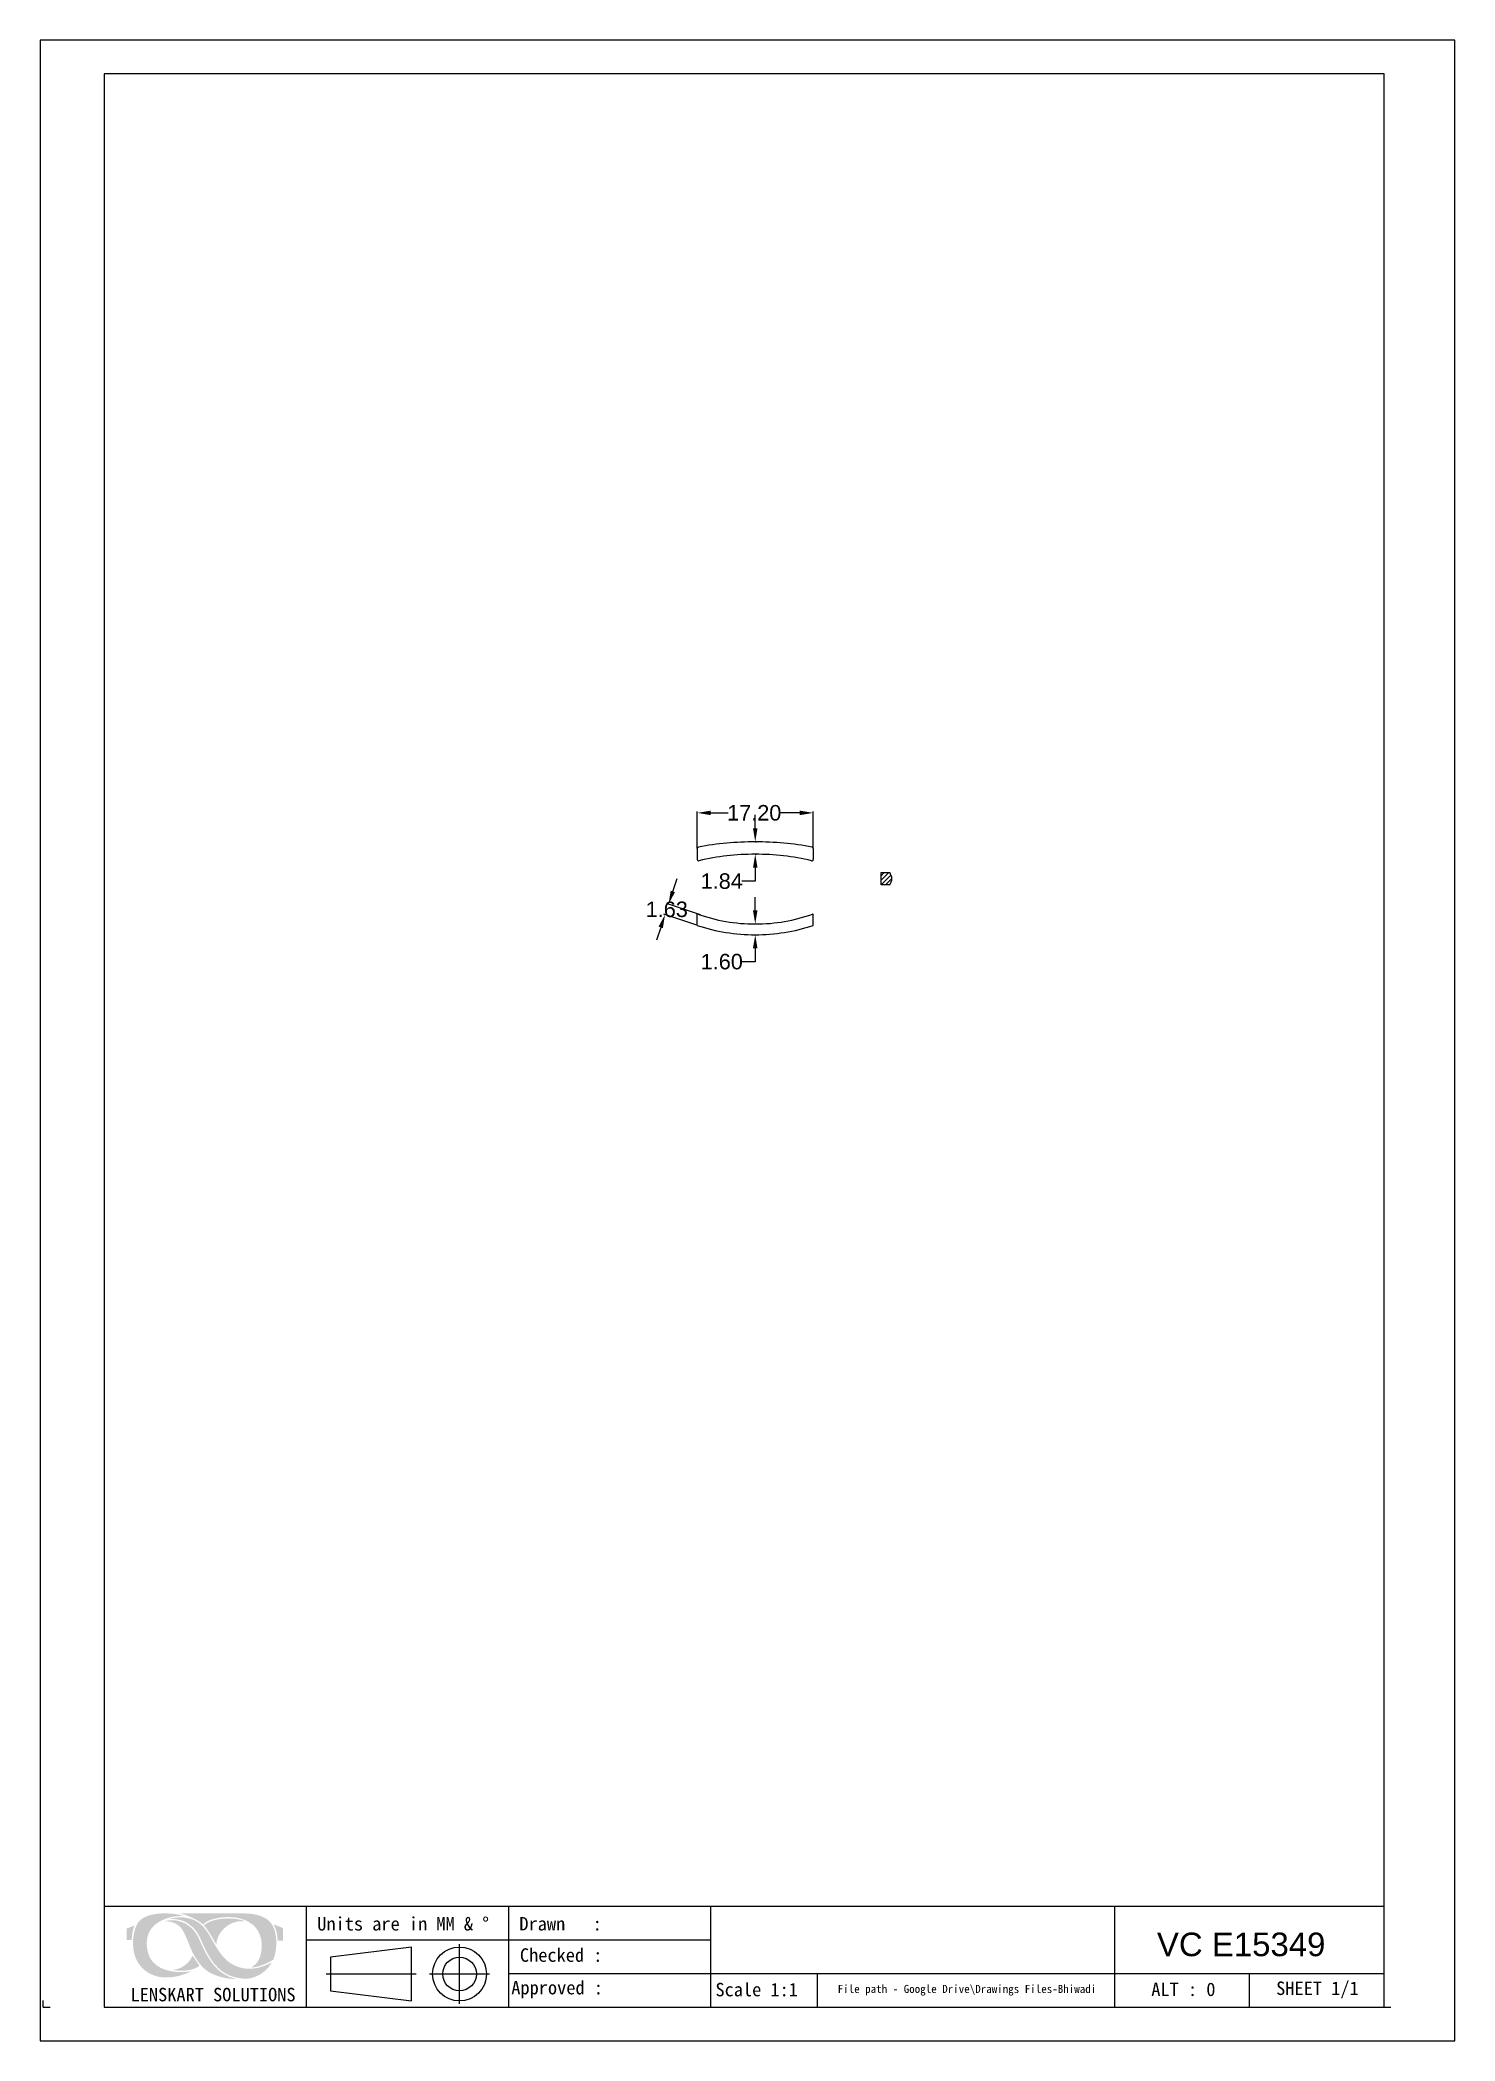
# Model space of a CAD drawing. Header units: millimetres. Extents: x 1366 to 1576, y 1449 to 1746.
import ezdxf

# ---------------------------------------------------------------- set-up
doc = ezdxf.new("R2010")
doc.units = ezdxf.units.MM
doc.layers.add('图框-线条', color=7, linetype='Continuous')
doc.layers.add('绘图层', color=7, linetype='Continuous', lineweight=15)
doc.styles.get("Standard").update_dxf_attribs({"font": 'arial.ttf'})
doc.styles.add('宋体', font='SimSun.ttf')
doc.dimstyles.new('Standard$0', dxfattribs={"dimtxt": 2.3, "dimasz": 2, "dimexe": 1, "dimexo": 1, "dimgap": 1, "dimtad": 0, "dimtih": 1, "dimtoh": 1, "dimdec": 1, "dimzin": 0, "dimdsep": 46, "dimtxsty": 'Standard', "dimcen": 0, "dimclrd": 4, "dimclre": 4, "dimclrt": 4, "dimadec": 1, "dimazin": 0, "dimtfac": 1, "dimtdec": 1, "dimtofl": 0, "dimtmove": 0, "dimatfit": 0, "dimfxl": 1, "dimtolj": 1, "dimtzin": 0, "dimarcsym": 0})

# ---------------------------------------------------------------- blocks, each defined once
blk = doc.blocks.new('*D7')
at = {"color": 0, "lineweight": -2, "transparency": 16777216}
for p, q in [((1459.44, 1619.69), (1460.08, 1621.59)), ((1463.01, 1614.66), (1458.11, 1616.31)), ((1463.53, 1616.2), (1458.63, 1617.85)), ((1457.64, 1614.36), (1457, 1612.46))]:
    blk.add_line(p, q, dxfattribs=at)
at = {"color": 0, "transparency": 16777216}
for points in [[(1459.12, 1619.8), (1459.75, 1619.58), (1458.8, 1617.8)], [(1457.32, 1614.47), (1457.96, 1614.25), (1458.28, 1616.25)]]:
    blk.add_solid(points, dxfattribs=at)
at = {"layer": 'Defpoints', "color": 0, "transparency": 16777216}
for p in [(1458.8, 1617.8), (1463.59, 1616.18), (1463.07, 1614.64)]:
    blk.add_point(p, dxfattribs=at)
at = {"color": 0, "lineweight": 9, "transparency": 16777216, "insert": (1458.54, 1617.02), "char_height": 2.3, "attachment_point": 5}
blk.add_mtext('\\A1;1.63', dxfattribs=at)
blk = doc.blocks.new('*D6')
at = {"color": 0, "lineweight": -2, "transparency": 16777216}
for p, q in [((1463.07, 1626.07), (1463.07, 1631.53)), ((1465.07, 1631.35), (1467.66, 1631.35)), ((1478.27, 1631.35), (1475.38, 1631.35)), ((1480.27, 1626.13), (1480.27, 1631.53))]:
    blk.add_line(p, q, dxfattribs=at)
at = {"color": 0, "transparency": 16777216}
for points in [[(1465.07, 1631.68), (1465.07, 1631.01), (1463.07, 1631.35)], [(1478.27, 1631.68), (1478.27, 1631.01), (1480.27, 1631.35)]]:
    blk.add_solid(points, dxfattribs=at)
at = {"layer": 'Defpoints', "color": 0, "transparency": 16777216}
for p in [(1480.27, 1631.35), (1463.07, 1626.01), (1480.27, 1626.07)]:
    blk.add_point(p, dxfattribs=at)
at = {"color": 0, "lineweight": 9, "transparency": 16777216, "insert": (1471.52, 1631.35), "char_height": 2.3, "attachment_point": 5}
blk.add_mtext('\\A1;17.20', dxfattribs=at)
blk = doc.blocks.new('*D8')
at = {"color": 0, "lineweight": -2, "transparency": 16777216}
for p, q in [((1471.67, 1629.05), (1471.67, 1631.05)), ((1471.73, 1627.05), (1471.85, 1627.05)), ((1471.73, 1625.21), (1471.85, 1625.21)), ((1471.67, 1623.21), (1471.67, 1621.21)), ((1471.67, 1621.21), (1469.67, 1621.21))]:
    blk.add_line(p, q, dxfattribs=at)
at = {"color": 0, "transparency": 16777216}
for points in [[(1471.33, 1629.05), (1472, 1629.05), (1471.67, 1627.05)], [(1471.33, 1623.21), (1472, 1623.21), (1471.67, 1625.21)]]:
    blk.add_solid(points, dxfattribs=at)
at = {"layer": 'Defpoints', "color": 0, "transparency": 16777216}
for p in [(1471.67, 1627.05), (1471.67, 1625.21), (1471.67, 1625.21)]:
    blk.add_point(p, dxfattribs=at)
at = {"color": 0, "lineweight": 9, "transparency": 16777216, "insert": (1466.7, 1621.21), "char_height": 2.3, "attachment_point": 5}
blk.add_mtext('\\A1;1.84', dxfattribs=at)
blk = doc.blocks.new('*D9')
at = {"color": 0, "lineweight": -2, "transparency": 16777216}
for p, q in [((1471.67, 1616.86), (1471.67, 1618.86)), ((1471.73, 1614.86), (1471.85, 1614.86)), ((1471.73, 1613.26), (1471.85, 1613.26)), ((1471.67, 1611.26), (1471.67, 1609.26)), ((1471.67, 1609.26), (1469.67, 1609.26))]:
    blk.add_line(p, q, dxfattribs=at)
at = {"color": 0, "transparency": 16777216}
for points in [[(1471.33, 1616.86), (1472, 1616.86), (1471.67, 1614.86)], [(1471.33, 1611.26), (1472, 1611.26), (1471.67, 1613.26)]]:
    blk.add_solid(points, dxfattribs=at)
at = {"layer": 'Defpoints', "color": 0, "transparency": 16777216}
for p in [(1471.67, 1614.86), (1471.67, 1613.26), (1471.67, 1613.26)]:
    blk.add_point(p, dxfattribs=at)
at = {"color": 0, "lineweight": 9, "transparency": 16777216, "insert": (1466.7, 1609.26), "char_height": 2.3, "attachment_point": 5}
blk.add_mtext('\\A1;1.60', dxfattribs=at)
blk = doc.blocks.new('rvtb')
at = {"layer": '图框-线条', "lineweight": 0, "ltscale": 0.1}
h = blk.add_hatch(color=252, dxfattribs=at)
edge = h.paths.add_edge_path()
edge.add_spline(control_points=[(1825.61, 1529.73), (1825.61, 1529.73), (1825.61, 1528.02), (1825.61, 1528.02), (1825.61, 1528.02), (1825.61, 1528.02), (1826.32, 1528.02), (1826.32, 1528.02), (1826.32, 1528.02), (1826.38, 1528.42), (1826.38, 1528.77), (1826.46, 1529.17), (1826.46, 1529.17), (1826.53, 1529.52), (1826.64, 1529.87), (1826.76, 1530.17), (1826.76, 1530.17), (1826.76, 1530.17), (1825.61, 1529.73), (1825.61, 1529.73)], knot_values=[0, 0, 0, 0, 0.166667, 0.166667, 0.166667, 0.166677, 0.333333, 0.333333, 0.333333, 0.333343, 0.5, 0.5, 0.5, 0.50001, 0.666667, 0.666667, 0.666667, 0.666677, 1, 1, 1, 1], degree=3, periodic=0)
edge = h.paths.add_edge_path()
edge.add_spline(control_points=[(1848.01, 1527.94), (1848.01, 1527.94), (1848.82, 1527.94), (1848.82, 1527.94), (1848.82, 1527.94), (1848.82, 1527.94), (1848.82, 1529.79), (1848.82, 1529.79), (1848.82, 1529.79), (1848.82, 1529.79), (1847.41, 1530.35), (1847.41, 1530.35), (1847.41, 1530.35), (1847.56, 1529.99), (1847.72, 1529.73), (1847.83, 1529.29), (1847.83, 1529.29), (1847.94, 1528.83), (1847.97, 1528.43), (1848.01, 1527.94)], knot_values=[0, 0, 0, 0, 0.166667, 0.166667, 0.166667, 0.166677, 0.333333, 0.333333, 0.333333, 0.333343, 0.5, 0.5, 0.5, 0.50001, 0.666667, 0.666667, 0.666667, 0.666677, 1, 1, 1, 1], degree=3, periodic=0)
edge = h.paths.add_edge_path(flags=17)
edge.add_spline(control_points=[(1832.53, 1523.6), (1832.66, 1523.49), (1833.49, 1523.48), (1833.63, 1523.47), (1833.63, 1523.47), (1834.51, 1523.45), (1835.83, 1523.66), (1836.41, 1524.22), (1836.41, 1524.22), (1836.35, 1524.3), (1836.32, 1524.33), (1836.27, 1524.4), (1836.27, 1524.4), (1836.27, 1524.4), (1835.4, 1525.69), (1835.4, 1525.69), (1835.4, 1525.69), (1835.19, 1525.43), (1835.09, 1524.93), (1834.29, 1524.32), (1834.29, 1524.32), (1833.82, 1523.95), (1833.26, 1523.7), (1832.53, 1523.6)], knot_values=[0, 0, 0, 0, 0.142857, 0.142857, 0.142857, 0.142867, 0.285714, 0.285714, 0.285714, 0.285724, 0.428571, 0.428571, 0.428571, 0.428581, 0.571429, 0.571429, 0.571429, 0.571439, 0.714286, 0.714286, 0.714286, 0.714296, 1, 1, 1, 1], degree=3, periodic=0)
edge = h.paths.add_edge_path(flags=17)
edge.add_spline(control_points=[(1837.08, 1530.18), (1837.13, 1530.09), (1837.14, 1530.1), (1837.2, 1530.03), (1837.2, 1530.03), (1837.85, 1529.29), (1838.78, 1527.5), (1838.9, 1527.37), (1838.9, 1527.37), (1838.96, 1528.87), (1840.21, 1530.18), (1841.45, 1530.61), (1841.45, 1530.61), (1842.1, 1530.84), (1842.45, 1530.85), (1843.17, 1530.78), (1843.17, 1530.78), (1842.93, 1530.97), (1841.92, 1531.14), (1841.67, 1531.17), (1841.67, 1531.17), (1840.46, 1531.31), (1838.7, 1531.19), (1837.62, 1530.59), (1837.62, 1530.59), (1837.45, 1530.49), (1837.14, 1530.3), (1837.08, 1530.18)], knot_values=[0, 0, 0, 0, 0.125, 0.125, 0.125, 0.12501, 0.25, 0.25, 0.25, 0.25001, 0.375, 0.375, 0.375, 0.37501, 0.5, 0.5, 0.5, 0.50001, 0.625, 0.625, 0.625, 0.62501, 0.75, 0.75, 0.75, 0.75001, 1, 1, 1, 1], degree=3, periodic=0)
edge = h.paths.add_edge_path()
edge.add_spline(control_points=[(1836.5, 1527.82), (1836.09, 1528.74), (1835.97, 1529), (1835.33, 1529.68), (1835.33, 1529.68), (1834.45, 1530.63), (1833.11, 1531.1), (1831.78, 1530.92), (1831.78, 1530.92), (1831.69, 1530.91), (1831.62, 1530.89), (1831.53, 1530.88), (1831.53, 1530.88), (1831.53, 1530.88), (1831.3, 1530.81), (1831.3, 1530.81), (1831.3, 1530.81), (1832.07, 1530.77), (1832.66, 1530.66), (1833.17, 1530.27), (1833.17, 1530.27), (1833.68, 1529.89), (1833.87, 1529.59), (1834.2, 1528.92), (1834.2, 1528.92), (1834.73, 1527.84), (1835.08, 1526.63), (1835.68, 1525.63), (1835.68, 1525.63), (1836.31, 1524.56), (1836.92, 1523.78), (1837.98, 1523.16), (1837.98, 1523.16), (1838.84, 1522.66), (1840.63, 1522.19), (1841.82, 1522.24), (1841.82, 1522.24), (1841.68, 1522.31), (1841.5, 1522.33), (1841.34, 1522.38), (1841.34, 1522.38), (1839.13, 1523.05), (1837.85, 1524.93), (1836.88, 1526.99), (1836.88, 1526.99), (1836.75, 1527.27), (1836.63, 1527.54), (1836.5, 1527.82)], knot_values=[0, 0, 0, 0, 0.076923, 0.076923, 0.076923, 0.076933, 0.153846, 0.153846, 0.153846, 0.153856, 0.230769, 0.230769, 0.230769, 0.230779, 0.307692, 0.307692, 0.307692, 0.307702, 0.384615, 0.384615, 0.384615, 0.384625, 0.461538, 0.461538, 0.461538, 0.461548, 0.538462, 0.538462, 0.538462, 0.538472, 0.615385, 0.615385, 0.615385, 0.615395, 0.692308, 0.692308, 0.692308, 0.692318, 0.769231, 0.769231, 0.769231, 0.769241, 0.846154, 0.846154, 0.846154, 0.846164, 1, 1, 1, 1], degree=3, periodic=0)
edge = h.paths.add_edge_path()
edge.add_spline(control_points=[(1847.12, 1524.68), (1847.09, 1524.67), (1846.27, 1524.28), (1846.1, 1524.22), (1846.1, 1524.22), (1845.75, 1524.08), (1845.33, 1523.95), (1844.94, 1523.88), (1844.94, 1523.88), (1843.97, 1523.69), (1843.25, 1523.69), (1842.32, 1523.97), (1842.32, 1523.97), (1840.74, 1524.43), (1839.81, 1525.54), (1839.07, 1526.7), (1839.07, 1526.7), (1837.74, 1528.75), (1837.21, 1530.74), (1834.66, 1531.28), (1834.66, 1531.28), (1834.23, 1531.38), (1833.72, 1531.41), (1833.26, 1531.38), (1833.26, 1531.38), (1832.96, 1531.35), (1832.24, 1531.28), (1832.02, 1531.15), (1832.02, 1531.15), (1833.14, 1531.17), (1834.02, 1530.96), (1834.82, 1530.39), (1834.82, 1530.39), (1836.47, 1529.2), (1836.52, 1527.96), (1837.39, 1526.42), (1837.39, 1526.42), (1837.8, 1525.68), (1838.1, 1525.1), (1838.67, 1524.43), (1838.67, 1524.43), (1839.86, 1523.04), (1841.12, 1522.43), (1843.06, 1522.28), (1843.06, 1522.28), (1844, 1522.22), (1844.94, 1522.63), (1845.56, 1523.02), (1845.56, 1523.02), (1845.99, 1523.29), (1846.33, 1523.62), (1846.65, 1523.99), (1846.65, 1523.99), (1846.81, 1524.18), (1846.99, 1524.47), (1847.12, 1524.68)], knot_values=[0, 0, 0, 0, 0.066667, 0.066667, 0.066667, 0.066677, 0.133333, 0.133333, 0.133333, 0.133343, 0.2, 0.2, 0.2, 0.20001, 0.266667, 0.266667, 0.266667, 0.266677, 0.333333, 0.333333, 0.333333, 0.333343, 0.4, 0.4, 0.4, 0.40001, 0.466667, 0.466667, 0.466667, 0.466677, 0.533333, 0.533333, 0.533333, 0.533343, 0.6, 0.6, 0.6, 0.60001, 0.666667, 0.666667, 0.666667, 0.666677, 0.733333, 0.733333, 0.733333, 0.733343, 0.8, 0.8, 0.8, 0.80001, 0.866667, 0.866667, 0.866667, 0.866677, 1, 1, 1, 1], degree=3, periodic=0)
edge = h.paths.add_edge_path()
edge.add_spline(control_points=[(1836.93, 1530.34), (1837.49, 1530.77), (1837.65, 1530.91), (1838.47, 1531.14), (1838.47, 1531.14), (1840.34, 1531.66), (1842.75, 1531.53), (1844.22, 1530.37), (1844.22, 1530.37), (1845.02, 1529.74), (1845.68, 1528.64), (1845.64, 1527.09), (1845.64, 1527.09), (1845.61, 1525.95), (1845.33, 1524.84), (1844.43, 1524.18), (1844.43, 1524.18), (1844.37, 1524.14), (1844.12, 1523.99), (1844.06, 1523.97), (1844.06, 1523.97), (1844.95, 1523.91), (1846.34, 1524.52), (1847.08, 1524.93), (1847.08, 1524.93), (1847.36, 1525.09), (1847.33, 1525.06), (1847.45, 1525.38), (1847.45, 1525.38), (1847.91, 1526.64), (1847.93, 1528.39), (1847.5, 1529.62), (1847.5, 1529.62), (1847.31, 1530.19), (1847.09, 1530.48), (1846.73, 1530.85), (1846.73, 1530.85), (1845.97, 1531.61), (1844.45, 1531.96), (1843.36, 1531.96), (1843.36, 1531.96), (1840.14, 1531.96), (1836.83, 1532), (1833.62, 1531.96), (1833.62, 1531.96), (1833.86, 1531.86), (1834.27, 1531.77), (1834.54, 1531.67), (1834.54, 1531.67), (1834.81, 1531.57), (1835.99, 1531.01), (1836.23, 1530.87), (1836.23, 1530.87), (1836.55, 1530.68), (1836.87, 1530.37), (1836.93, 1530.34)], knot_values=[0, 0, 0, 0, 0.066667, 0.066667, 0.066667, 0.066677, 0.133333, 0.133333, 0.133333, 0.133343, 0.2, 0.2, 0.2, 0.20001, 0.266667, 0.266667, 0.266667, 0.266677, 0.333333, 0.333333, 0.333333, 0.333343, 0.4, 0.4, 0.4, 0.40001, 0.466667, 0.466667, 0.466667, 0.466677, 0.533333, 0.533333, 0.533333, 0.533343, 0.6, 0.6, 0.6, 0.60001, 0.666667, 0.666667, 0.666667, 0.666677, 0.733333, 0.733333, 0.733333, 0.733343, 0.8, 0.8, 0.8, 0.80001, 0.866667, 0.866667, 0.866667, 0.866677, 1, 1, 1, 1], degree=3, periodic=0)
edge = h.paths.add_edge_path()
edge.add_spline(control_points=[(1835.15, 1523.38), (1835.01, 1523.39), (1834.74, 1523.33), (1834.58, 1523.31), (1834.58, 1523.31), (1832.01, 1523.08), (1828.97, 1523.75), (1828.61, 1526.9), (1828.61, 1526.9), (1828.44, 1528.36), (1828.89, 1529.69), (1830.07, 1530.5), (1830.07, 1530.5), (1831.24, 1531.3), (1832.42, 1531.62), (1834.15, 1531.57), (1834.15, 1531.57), (1834.15, 1531.57), (1833.45, 1531.76), (1833.45, 1531.76), (1833.45, 1531.76), (1831.92, 1532.09), (1829.64, 1532.1), (1828.29, 1531.43), (1828.29, 1531.43), (1827.52, 1531.05), (1827.1, 1530.49), (1826.81, 1529.54), (1826.81, 1529.54), (1826.31, 1527.91), (1826.45, 1525.42), (1827.67, 1524.14), (1827.67, 1524.14), (1827.83, 1523.97), (1827.9, 1523.86), (1828.09, 1523.71), (1828.09, 1523.71), (1828.28, 1523.56), (1828.31, 1523.5), (1828.55, 1523.33), (1828.55, 1523.33), (1830.13, 1522.22), (1832.18, 1522.28), (1833.98, 1522.89), (1833.98, 1522.89), (1834.2, 1522.96), (1834.4, 1523.04), (1834.59, 1523.12), (1834.59, 1523.12), (1834.71, 1523.17), (1835.08, 1523.37), (1835.15, 1523.38)], knot_values=[0, 0, 0, 0, 0.071429, 0.071429, 0.071429, 0.071439, 0.142857, 0.142857, 0.142857, 0.142867, 0.214286, 0.214286, 0.214286, 0.214296, 0.285714, 0.285714, 0.285714, 0.285724, 0.357143, 0.357143, 0.357143, 0.357153, 0.428571, 0.428571, 0.428571, 0.428581, 0.5, 0.5, 0.5, 0.50001, 0.571429, 0.571429, 0.571429, 0.571439, 0.642857, 0.642857, 0.642857, 0.642867, 0.714286, 0.714286, 0.714286, 0.714296, 0.785714, 0.785714, 0.785714, 0.785724, 0.857143, 0.857143, 0.857143, 0.857153, 1, 1, 1, 1], degree=3, periodic=0)
for p, q in [((1822.25, 1533.04), (2012.25, 1533.04)), ((1852.25, 1533.04), (1852.25, 1518.04)), ((1882.25, 1533.04), (1882.25, 1518.04)), ((1912.25, 1533.04), (1912.25, 1518.04)), ((1972.25, 1518.04), (1972.25, 1533.04)), ((1852.25, 1528.04), (1912.25, 1528.04)), ((1875, 1518.53), (1875, 1527.42)), ((1855.19, 1522.98), (1868.58, 1522.98)), ((1870.56, 1522.98), (1879.44, 1522.98)), ((1882.25, 1523.04), (2012.25, 1523.04)), ((1928.09, 1523.02), (1928.09, 1518.02)), ((1992.25, 1518.04), (1992.25, 1523.04)), ((1813.22, 1518.04), (1813.22, 1519.04)), ((1813.22, 1518.04), (1814.22, 1518.04)), ((1822.25, 1518.04), (2013.22, 1518.04))]:
    blk.add_line(p, q)
for points in [[(1812.74, 1513.04), (2022.74, 1513.04), (2022.74, 1810.04), (1812.74, 1810.04)], [(1855.85, 1520.48), (1867.85, 1518.98), (1867.85, 1526.98), (1855.85, 1525.48)]]:
    blk.add_lwpolyline(points, close=True)
blk.add_lwpolyline([(2012.25, 1518.04), (2012.25, 1805.04), (1822.25, 1805.04), (1822.25, 1518.04)])
for radius in [4, 2.5]:
    blk.add_circle((1875, 1522.98), radius)
at = {"layer": '绘图层', "color": 7, "linetype": 'ByBlock', "lineweight": 9, "attachment_point": 5, "style": '宋体'}
for s, insert, char_height, width in [('\\pxql;{\\fNSimSun|b0|i0|c0|p49;Units are in MM & %%D}', (1869.15, 1530.42), 2, 30.5443), ('\\pxql;{\\fNSimSun|b0|i0|c0|p49;Drawn   : }', (1899.15, 1530.42), 2, 30.5443), ('\\pxql;{\\fNSimSun|b0|i0|c0|p49;Checked : }', (1895.41, 1525.77), 2, 22.9015), ('{\\fSimSun|b0|i0|c134|p2;LENSKART SOLUTIONS}', (1838.42, 1519.91), 2, 58.9745), ('\\pxql;{\\fNSimSun|b0|i0|c0|p49;Approved :}', (1894.13, 1520.67), 2, 22.9015), ('\\pxql;{\\fNSimSun|b0|i0|c0|p49;Scale 1:1}', (1924.43, 1520.65), 2, 22.9015), ('\\pxql;{\\fNSimSun|b0|i0|c0|p49;File path - Google Drive\\\\Drawings Files-Bhiwadi}', (1976.07, 1520.57), 1.2, 89.89), ('{\\fNSimSun|b0|i0|c0|p49;ALT : 0}', (1982.43, 1520.69), 2, 17.2791), ('{\\fNSimSun|b0|i0|c0|p49;SHEET 1/1}', (2002.32, 1520.62), 2, 17.2791)]:
    blk.add_mtext(s, dxfattribs=dict(at, insert=insert, char_height=char_height, width=width))

msp = doc.modelspace()

# ---------------------------------------------------------------- hatches: boundary and pattern name
at = {"lineweight": 9}
h = msp.add_hatch(dxfattribs=at)
h.set_pattern_fill('ANSI31', color=1, scale=0.15, style=0)
h.set_pattern_definition([(45, (1381.9841, 1269.1784), (-0.3367596, 0.3367596), [])])
edge = h.paths.add_edge_path()
edge.add_arc((1490.435, 1621.582), 1.5, 323.1301, 396.8699)
edge.add_line((1491.635, 1622.482), (1490.335, 1622.482))
edge.add_line((1490.335, 1622.482), (1490.335, 1620.682))
edge.add_line((1490.335, 1620.682), (1491.635, 1620.682))

# ---------------------------------------------------------------- linework, layer by layer
for p, q in [((1463.068, 1626.08), (1463.068, 1624.438)), ((1480.268, 1626.08), (1480.268, 1624.438)), ((1490.335, 1622.482), (1491.635, 1622.482)), ((1490.335, 1620.682), (1490.335, 1622.482)), ((1491.635, 1620.682), (1490.335, 1620.682)), ((1463.068, 1614.641), (1463.068, 1616.362)), ((1480.268, 1614.641), (1480.268, 1616.362))]:
    msp.add_line(p, q)
for centre, radius, start, end in [((1463.268, 1626.08), 0.2, 100.49065, 180), ((1471.668, 1580.716), 46.335, 90, 100.49065), ((1471.668, 1588.682), 36.529, 90, 103.22063), ((1471.668, 1580.716), 46.335, 79.50935, 90), ((1471.668, 1588.682), 36.529, 76.77937, 90), ((1480.068, 1626.08), 0.2, 0, 79.50935), ((1463.268, 1624.438), 0.2, 180, 283.22063), ((1480.068, 1624.438), 0.2, 256.77937, 0), ((1490.435, 1621.582), 1.5, 323.1301, 36.8699), ((1471.668, 1640.157), 25.301, 250.12912, 270), ((1471.668, 1640.157), 25.301, 270, 289.87088), ((1471.668, 1640.657), 27.401, 251.70847, 270), ((1471.668, 1640.657), 27.401, 270, 288.29153)]:
    msp.add_arc(centre, radius, start, end)

# ---------------------------------------------------------------- block references
msp.add_blockref('rvtb', (-447.219, -63.974))

# ---------------------------------------------------------------- texts
at = {"insert": (1543.788, 1463.375), "char_height": 3.5, "width": 34.34827, "attachment_point": 5}
msp.add_mtext('VC E15349', dxfattribs=at)

# ---------------------------------------------------------------- dimensions: what is measured, and where the dimension line sits
at = {"color": 3, "lineweight": 9}
dim = msp.add_linear_dim(base=(1480.268, 1631.348), p1=(1463.068, 1626.012), p2=(1480.268, 1626.068), dimstyle='Standard$0', override={"dimexe": 0.18, "dimexo": 0.0625, "dimgap": 0.09, "dimdec": 2, "dimcen": 0.09, "dimclrd": 0, "dimclre": 0, "dimclrt": 0, "dimtdec": 2, "dimatfit": 3, "dimfxl": 1.25}, dxfattribs=at)
dim.commit()
dim.dimension.update_dxf_attribs({"geometry": '*D6', "text_midpoint": (1471.521, 1631.348), "dimtype": 160})
for base, p1, p2, picture, middle in [((1471.668, 1625.211), (1471.668, 1627.051), (1471.668, 1625.211), '*D8', (1466.704, 1621.211)), ((1471.668, 1613.256), (1471.668, 1614.856), (1471.668, 1613.256), '*D9', (1466.703, 1609.256))]:
    dim = msp.add_linear_dim(base=base, p1=p1, p2=p2, angle=90, dimstyle='Standard$0', override={"dimexe": 0.18, "dimexo": 0.0625, "dimgap": 0.09, "dimdec": 2, "dimcen": 0.09, "dimclrd": 0, "dimclre": 0, "dimclrt": 0, "dimtdec": 2, "dimatfit": 3, "dimfxl": 1.25}, dxfattribs=at)
    dim.commit()
    dim.dimension.update_dxf_attribs({"geometry": picture, "text_midpoint": middle})
dim = msp.add_linear_dim(base=(1458.798, 1617.795), p1=(1463.068, 1614.641), p2=(1463.587, 1616.181), angle=71.37456, dimstyle='Standard$0', override={"dimexe": 0.18, "dimexo": 0.0625, "dimgap": 0.09, "dimdec": 2, "dimcen": 0.09, "dimclrd": 0, "dimclre": 0, "dimclrt": 0, "dimtdec": 2, "dimatfit": 3, "dimfxl": 1.25}, dxfattribs=at)
dim.commit()
dim.dimension.update_dxf_attribs({"geometry": '*D7', "text_midpoint": (1458.539, 1617.025), "dimtype": 161})

doc.saveas('drawing.dxf')
